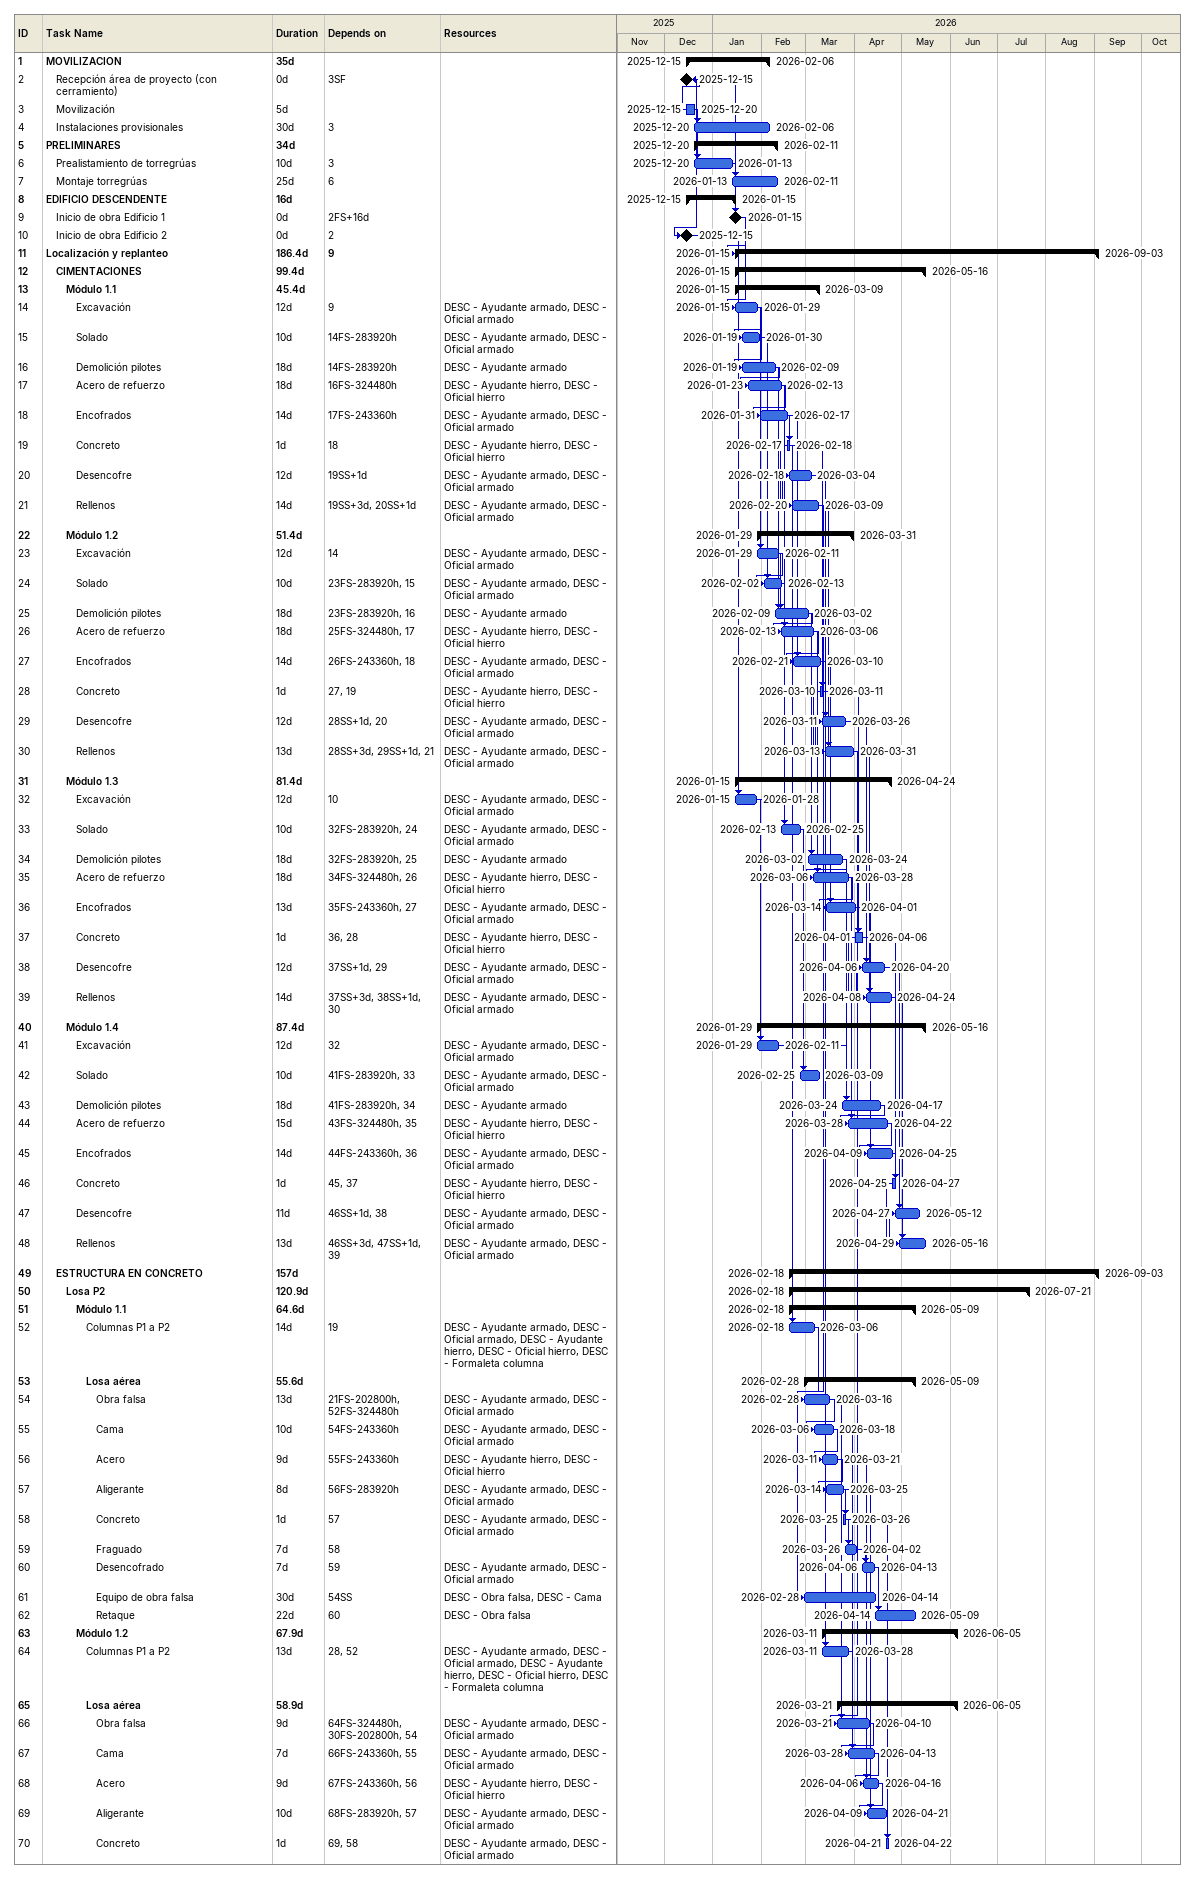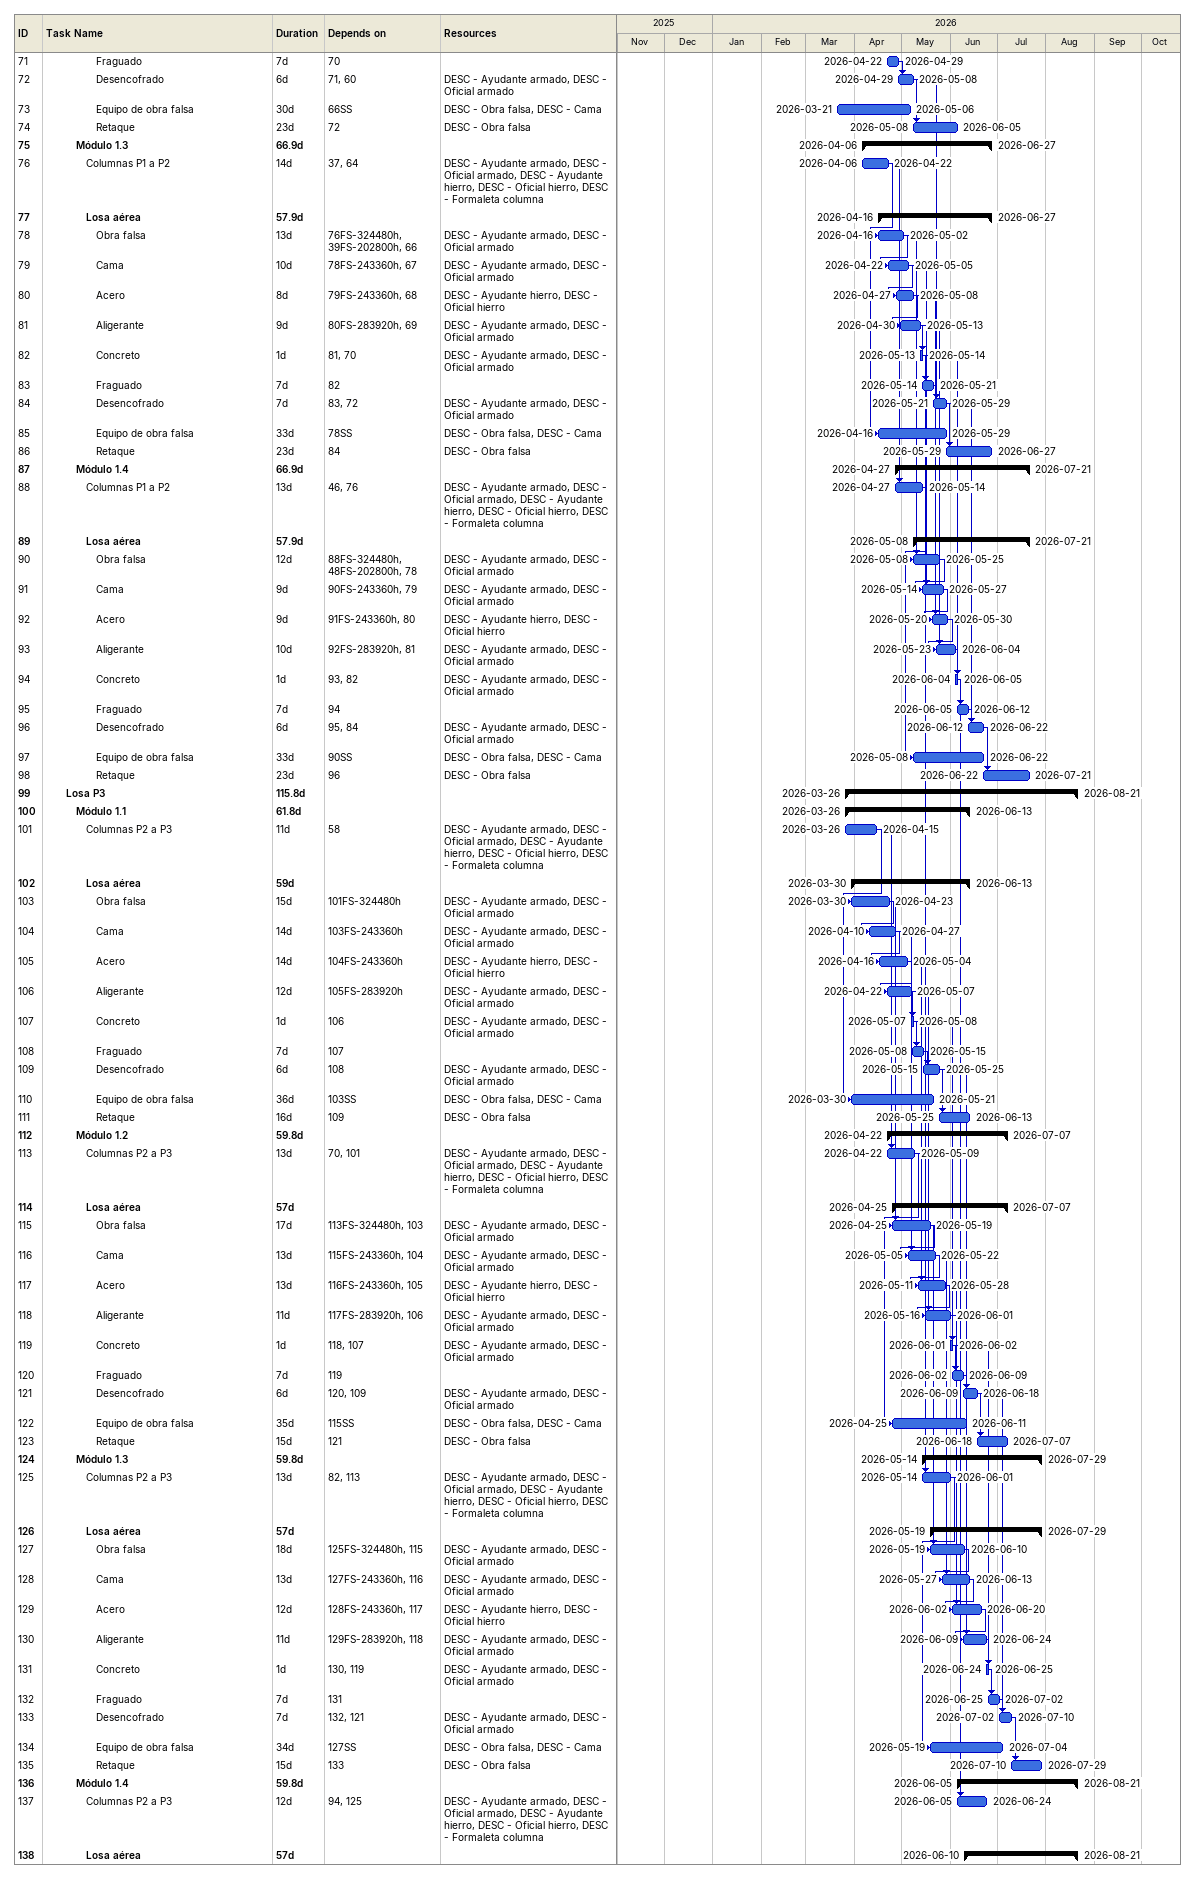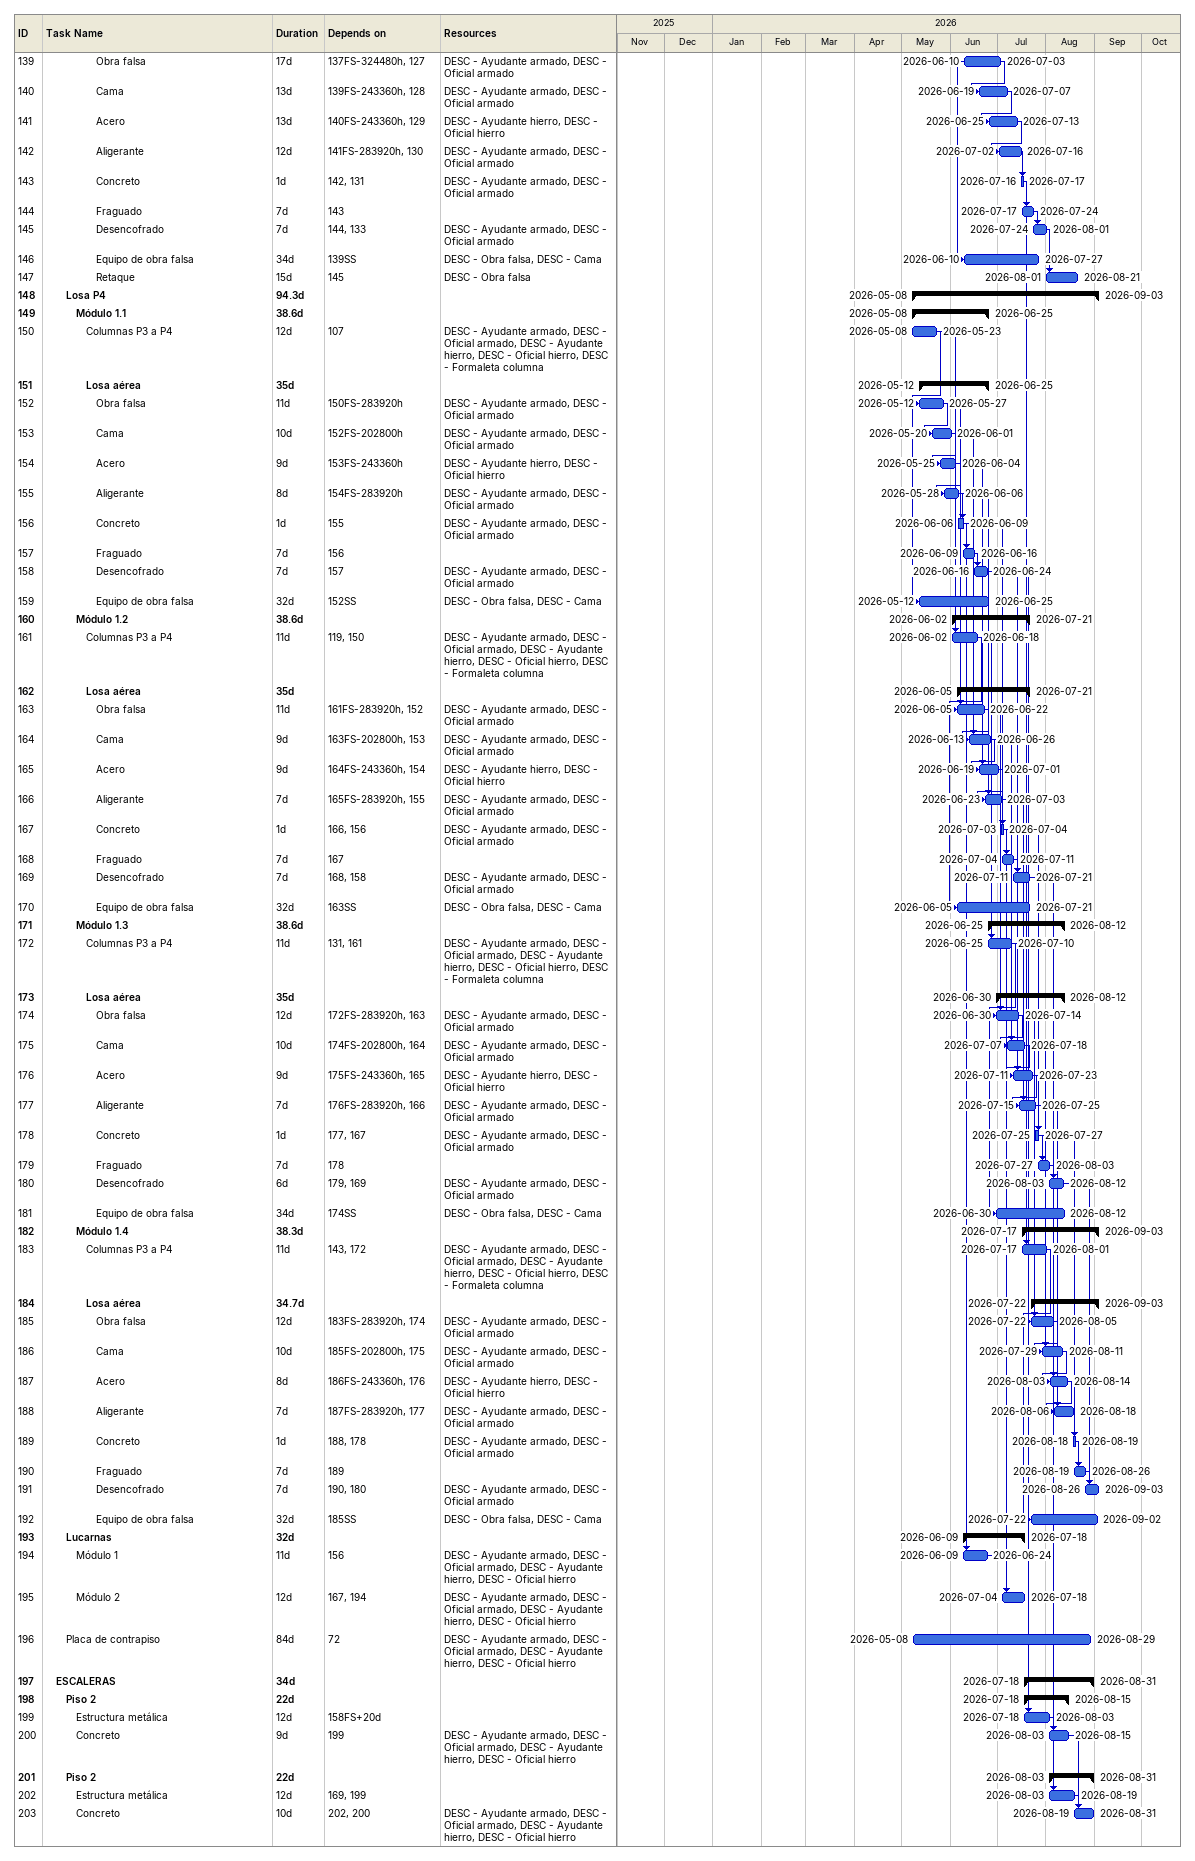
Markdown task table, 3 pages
| ID | Level | Task | Duration | Start | Finish | Predecessors | Resources |
|---|---|---|---|---|---|---|---|
| 1 | 1 | **MOVILIZACION** | 35d | 2025-12-15 | 2026-02-06 |  |  |
| 2 | 2 | Recepción área de proyecto (con cerramiento) | 0d | 2025-12-15 | 2025-12-15 | 3SF |  |
| 3 | 2 | Movilización | 5d | 2025-12-15 | 2025-12-20 |  |  |
| 4 | 2 | Instalaciones provisionales | 30d | 2025-12-20 | 2026-02-06 | 3 |  |
| 5 | 1 | **PRELIMINARES** | 34d | 2025-12-20 | 2026-02-11 |  |  |
| 6 | 2 | Prealistamiento de torregrúas | 10d | 2025-12-20 | 2026-01-13 | 3 |  |
| 7 | 2 | Montaje torregrúas | 25d | 2026-01-13 | 2026-02-11 | 6 |  |
| 8 | 1 | **EDIFICIO DESCENDENTE** | 16d | 2025-12-15 | 2026-01-15 |  |  |
| 9 | 2 | Inicio de obra Edificio 1 | 0d | 2026-01-15 | 2026-01-15 | 2FS+16d |  |
| 10 | 2 | Inicio de obra Edificio 2 | 0d | 2025-12-15 | 2025-12-15 | 2 |  |
| 11 | 1 | **Localización y replanteo** | 186.4d | 2026-01-15 | 2026-09-03 | 9 |  |
| 12 | 2 | **CIMENTACIONES** | 99.4d | 2026-01-15 | 2026-05-16 |  |  |
| 13 | 3 | **Módulo 1.1** | 45.4d | 2026-01-15 | 2026-03-09 |  |  |
| 14 | 4 | Excavación | 12d | 2026-01-15 | 2026-01-29 | 9 | DESC - Ayudante armado, DESC - Oficial armado |
| 15 | 4 | Solado | 10d | 2026-01-19 | 2026-01-30 | 14FS-283920h | DESC - Ayudante armado, DESC - Oficial armado |
| 16 | 4 | Demolición pilotes | 18d | 2026-01-19 | 2026-02-09 | 14FS-283920h | DESC - Ayudante armado |
| 17 | 4 | Acero de refuerzo | 18d | 2026-01-23 | 2026-02-13 | 16FS-324480h | DESC - Ayudante hierro, DESC - Oficial hierro |
| 18 | 4 | Encofrados | 14d | 2026-01-31 | 2026-02-17 | 17FS-243360h | DESC - Ayudante armado, DESC - Oficial armado |
| 19 | 4 | Concreto | 1d | 2026-02-17 | 2026-02-18 | 18 | DESC - Ayudante hierro, DESC - Oficial hierro |
| 20 | 4 | Desencofre | 12d | 2026-02-18 | 2026-03-04 | 19SS+1d | DESC - Ayudante armado, DESC - Oficial armado |
| 21 | 4 | Rellenos | 14d | 2026-02-20 | 2026-03-09 | 19SS+3d, 20SS+1d | DESC - Ayudante armado, DESC - Oficial armado |
| 22 | 3 | **Módulo 1.2** | 51.4d | 2026-01-29 | 2026-03-31 |  |  |
| 23 | 4 | Excavación | 12d | 2026-01-29 | 2026-02-11 | 14 | DESC - Ayudante armado, DESC - Oficial armado |
| 24 | 4 | Solado | 10d | 2026-02-02 | 2026-02-13 | 23FS-283920h, 15 | DESC - Ayudante armado, DESC - Oficial armado |
| 25 | 4 | Demolición pilotes | 18d | 2026-02-09 | 2026-03-02 | 23FS-283920h, 16 | DESC - Ayudante armado |
| 26 | 4 | Acero de refuerzo | 18d | 2026-02-13 | 2026-03-06 | 25FS-324480h, 17 | DESC - Ayudante hierro, DESC - Oficial hierro |
| 27 | 4 | Encofrados | 14d | 2026-02-21 | 2026-03-10 | 26FS-243360h, 18 | DESC - Ayudante armado, DESC - Oficial armado |
| 28 | 4 | Concreto | 1d | 2026-03-10 | 2026-03-11 | 27, 19 | DESC - Ayudante hierro, DESC - Oficial hierro |
| 29 | 4 | Desencofre | 12d | 2026-03-11 | 2026-03-26 | 28SS+1d, 20 | DESC - Ayudante armado, DESC - Oficial armado |
| 30 | 4 | Rellenos | 13d | 2026-03-13 | 2026-03-31 | 28SS+3d, 29SS+1d, 21 | DESC - Ayudante armado, DESC - Oficial armado |
| 31 | 3 | **Módulo 1.3** | 81.4d | 2026-01-15 | 2026-04-24 |  |  |
| 32 | 4 | Excavación | 12d | 2026-01-15 | 2026-01-28 | 10 | DESC - Ayudante armado, DESC - Oficial armado |
| 33 | 4 | Solado | 10d | 2026-02-13 | 2026-02-25 | 32FS-283920h, 24 | DESC - Ayudante armado, DESC - Oficial armado |
| 34 | 4 | Demolición pilotes | 18d | 2026-03-02 | 2026-03-24 | 32FS-283920h, 25 | DESC - Ayudante armado |
| 35 | 4 | Acero de refuerzo | 18d | 2026-03-06 | 2026-03-28 | 34FS-324480h, 26 | DESC - Ayudante hierro, DESC - Oficial hierro |
| 36 | 4 | Encofrados | 13d | 2026-03-14 | 2026-04-01 | 35FS-243360h, 27 | DESC - Ayudante armado, DESC - Oficial armado |
| 37 | 4 | Concreto | 1d | 2026-04-01 | 2026-04-06 | 36, 28 | DESC - Ayudante hierro, DESC - Oficial hierro |
| 38 | 4 | Desencofre | 12d | 2026-04-06 | 2026-04-20 | 37SS+1d, 29 | DESC - Ayudante armado, DESC - Oficial armado |
| 39 | 4 | Rellenos | 14d | 2026-04-08 | 2026-04-24 | 37SS+3d, 38SS+1d, 30 | DESC - Ayudante armado, DESC - Oficial armado |
| 40 | 3 | **Módulo 1.4** | 87.4d | 2026-01-29 | 2026-05-16 |  |  |
| 41 | 4 | Excavación | 12d | 2026-01-29 | 2026-02-11 | 32 | DESC - Ayudante armado, DESC - Oficial armado |
| 42 | 4 | Solado | 10d | 2026-02-25 | 2026-03-09 | 41FS-283920h, 33 | DESC - Ayudante armado, DESC - Oficial armado |
| 43 | 4 | Demolición pilotes | 18d | 2026-03-24 | 2026-04-17 | 41FS-283920h, 34 | DESC - Ayudante armado |
| 44 | 4 | Acero de refuerzo | 15d | 2026-03-28 | 2026-04-22 | 43FS-324480h, 35 | DESC - Ayudante hierro, DESC - Oficial hierro |
| 45 | 4 | Encofrados | 14d | 2026-04-09 | 2026-04-25 | 44FS-243360h, 36 | DESC - Ayudante armado, DESC - Oficial armado |
| 46 | 4 | Concreto | 1d | 2026-04-25 | 2026-04-27 | 45, 37 | DESC - Ayudante hierro, DESC - Oficial hierro |
| 47 | 4 | Desencofre | 11d | 2026-04-27 | 2026-05-12 | 46SS+1d, 38 | DESC - Ayudante armado, DESC - Oficial armado |
| 48 | 4 | Rellenos | 13d | 2026-04-29 | 2026-05-16 | 46SS+3d, 47SS+1d, 39 | DESC - Ayudante armado, DESC - Oficial armado |
| 49 | 2 | **ESTRUCTURA EN CONCRETO** | 157d | 2026-02-18 | 2026-09-03 |  |  |
| 50 | 3 | **Losa P2** | 120.9d | 2026-02-18 | 2026-07-21 |  |  |
| 51 | 4 | **Módulo 1.1** | 64.6d | 2026-02-18 | 2026-05-09 |  |  |
| 52 | 5 | Columnas P1 a P2 | 14d | 2026-02-18 | 2026-03-06 | 19 | DESC - Ayudante armado, DESC - Oficial armado, DESC - Ayudante hierro, DESC - Oficial hierro, DESC - Formaleta columna |
| 53 | 5 | **Losa aérea** | 55.6d | 2026-02-28 | 2026-05-09 |  |  |
| 54 | 6 | Obra falsa | 13d | 2026-02-28 | 2026-03-16 | 21FS-202800h, 52FS-324480h | DESC - Ayudante armado, DESC - Oficial armado |
| 55 | 6 | Cama | 10d | 2026-03-06 | 2026-03-18 | 54FS-243360h | DESC - Ayudante armado, DESC - Oficial armado |
| 56 | 6 | Acero | 9d | 2026-03-11 | 2026-03-21 | 55FS-243360h | DESC - Ayudante hierro, DESC - Oficial hierro |
| 57 | 6 | Aligerante | 8d | 2026-03-14 | 2026-03-25 | 56FS-283920h | DESC - Ayudante armado, DESC - Oficial armado |
| 58 | 6 | Concreto | 1d | 2026-03-25 | 2026-03-26 | 57 | DESC - Ayudante armado, DESC - Oficial armado |
| 59 | 6 | Fraguado | 7d | 2026-03-26 | 2026-04-02 | 58 |  |
| 60 | 6 | Desencofrado | 7d | 2026-04-06 | 2026-04-13 | 59 | DESC - Ayudante armado, DESC - Oficial armado |
| 61 | 6 | Equipo de obra falsa | 30d | 2026-02-28 | 2026-04-14 | 54SS | DESC - Obra falsa, DESC - Cama |
| 62 | 6 | Retaque | 22d | 2026-04-14 | 2026-05-09 | 60 | DESC - Obra falsa |
| 63 | 4 | **Módulo 1.2** | 67.9d | 2026-03-11 | 2026-06-05 |  |  |
| 64 | 5 | Columnas P1 a P2 | 13d | 2026-03-11 | 2026-03-28 | 28, 52 | DESC - Ayudante armado, DESC - Oficial armado, DESC - Ayudante hierro, DESC - Oficial hierro, DESC - Formaleta columna |
| 65 | 5 | **Losa aérea** | 58.9d | 2026-03-21 | 2026-06-05 |  |  |
| 66 | 6 | Obra falsa | 9d | 2026-03-21 | 2026-04-10 | 64FS-324480h, 30FS-202800h, 54 | DESC - Ayudante armado, DESC - Oficial armado |
| 67 | 6 | Cama | 7d | 2026-03-28 | 2026-04-13 | 66FS-243360h, 55 | DESC - Ayudante armado, DESC - Oficial armado |
| 68 | 6 | Acero | 9d | 2026-04-06 | 2026-04-16 | 67FS-243360h, 56 | DESC - Ayudante hierro, DESC - Oficial hierro |
| 69 | 6 | Aligerante | 10d | 2026-04-09 | 2026-04-21 | 68FS-283920h, 57 | DESC - Ayudante armado, DESC - Oficial armado |
| 70 | 6 | Concreto | 1d | 2026-04-21 | 2026-04-22 | 69, 58 | DESC - Ayudante armado, DESC - Oficial armado |
| 71 | 6 | Fraguado | 7d | 2026-04-22 | 2026-04-29 | 70 |  |
| 72 | 6 | Desencofrado | 6d | 2026-04-29 | 2026-05-08 | 71, 60 | DESC - Ayudante armado, DESC - Oficial armado |
| 73 | 6 | Equipo de obra falsa | 30d | 2026-03-21 | 2026-05-06 | 66SS | DESC - Obra falsa, DESC - Cama |
| 74 | 6 | Retaque | 23d | 2026-05-08 | 2026-06-05 | 72 | DESC - Obra falsa |
| 75 | 4 | **Módulo 1.3** | 66.9d | 2026-04-06 | 2026-06-27 |  |  |
| 76 | 5 | Columnas P1 a P2 | 14d | 2026-04-06 | 2026-04-22 | 37, 64 | DESC - Ayudante armado, DESC - Oficial armado, DESC - Ayudante hierro, DESC - Oficial hierro, DESC - Formaleta columna |
| 77 | 5 | **Losa aérea** | 57.9d | 2026-04-16 | 2026-06-27 |  |  |
| 78 | 6 | Obra falsa | 13d | 2026-04-16 | 2026-05-02 | 76FS-324480h, 39FS-202800h, 66 | DESC - Ayudante armado, DESC - Oficial armado |
| 79 | 6 | Cama | 10d | 2026-04-22 | 2026-05-05 | 78FS-243360h, 67 | DESC - Ayudante armado, DESC - Oficial armado |
| 80 | 6 | Acero | 8d | 2026-04-27 | 2026-05-08 | 79FS-243360h, 68 | DESC - Ayudante hierro, DESC - Oficial hierro |
| 81 | 6 | Aligerante | 9d | 2026-04-30 | 2026-05-13 | 80FS-283920h, 69 | DESC - Ayudante armado, DESC - Oficial armado |
| 82 | 6 | Concreto | 1d | 2026-05-13 | 2026-05-14 | 81, 70 | DESC - Ayudante armado, DESC - Oficial armado |
| 83 | 6 | Fraguado | 7d | 2026-05-14 | 2026-05-21 | 82 |  |
| 84 | 6 | Desencofrado | 7d | 2026-05-21 | 2026-05-29 | 83, 72 | DESC - Ayudante armado, DESC - Oficial armado |
| 85 | 6 | Equipo de obra falsa | 33d | 2026-04-16 | 2026-05-29 | 78SS | DESC - Obra falsa, DESC - Cama |
| 86 | 6 | Retaque | 23d | 2026-05-29 | 2026-06-27 | 84 | DESC - Obra falsa |
| 87 | 4 | **Módulo 1.4** | 66.9d | 2026-04-27 | 2026-07-21 |  |  |
| 88 | 5 | Columnas P1 a P2 | 13d | 2026-04-27 | 2026-05-14 | 46, 76 | DESC - Ayudante armado, DESC - Oficial armado, DESC - Ayudante hierro, DESC - Oficial hierro, DESC - Formaleta columna |
| 89 | 5 | **Losa aérea** | 57.9d | 2026-05-08 | 2026-07-21 |  |  |
| 90 | 6 | Obra falsa | 12d | 2026-05-08 | 2026-05-25 | 88FS-324480h, 48FS-202800h, 78 | DESC - Ayudante armado, DESC - Oficial armado |
| 91 | 6 | Cama | 9d | 2026-05-14 | 2026-05-27 | 90FS-243360h, 79 | DESC - Ayudante armado, DESC - Oficial armado |
| 92 | 6 | Acero | 9d | 2026-05-20 | 2026-05-30 | 91FS-243360h, 80 | DESC - Ayudante hierro, DESC - Oficial hierro |
| 93 | 6 | Aligerante | 10d | 2026-05-23 | 2026-06-04 | 92FS-283920h, 81 | DESC - Ayudante armado, DESC - Oficial armado |
| 94 | 6 | Concreto | 1d | 2026-06-04 | 2026-06-05 | 93, 82 | DESC - Ayudante armado, DESC - Oficial armado |
| 95 | 6 | Fraguado | 7d | 2026-06-05 | 2026-06-12 | 94 |  |
| 96 | 6 | Desencofrado | 6d | 2026-06-12 | 2026-06-22 | 95, 84 | DESC - Ayudante armado, DESC - Oficial armado |
| 97 | 6 | Equipo de obra falsa | 33d | 2026-05-08 | 2026-06-22 | 90SS | DESC - Obra falsa, DESC - Cama |
| 98 | 6 | Retaque | 23d | 2026-06-22 | 2026-07-21 | 96 | DESC - Obra falsa |
| 99 | 3 | **Losa P3** | 115.8d | 2026-03-26 | 2026-08-21 |  |  |
| 100 | 4 | **Módulo 1.1** | 61.8d | 2026-03-26 | 2026-06-13 |  |  |
| 101 | 5 | Columnas P2 a P3 | 11d | 2026-03-26 | 2026-04-15 | 58 | DESC - Ayudante armado, DESC - Oficial armado, DESC - Ayudante hierro, DESC - Oficial hierro, DESC - Formaleta columna |
| 102 | 5 | **Losa aérea** | 59d | 2026-03-30 | 2026-06-13 |  |  |
| 103 | 6 | Obra falsa | 15d | 2026-03-30 | 2026-04-23 | 101FS-324480h | DESC - Ayudante armado, DESC - Oficial armado |
| 104 | 6 | Cama | 14d | 2026-04-10 | 2026-04-27 | 103FS-243360h | DESC - Ayudante armado, DESC - Oficial armado |
| 105 | 6 | Acero | 14d | 2026-04-16 | 2026-05-04 | 104FS-243360h | DESC - Ayudante hierro, DESC - Oficial hierro |
| 106 | 6 | Aligerante | 12d | 2026-04-22 | 2026-05-07 | 105FS-283920h | DESC - Ayudante armado, DESC - Oficial armado |
| 107 | 6 | Concreto | 1d | 2026-05-07 | 2026-05-08 | 106 | DESC - Ayudante armado, DESC - Oficial armado |
| 108 | 6 | Fraguado | 7d | 2026-05-08 | 2026-05-15 | 107 |  |
| 109 | 6 | Desencofrado | 6d | 2026-05-15 | 2026-05-25 | 108 | DESC - Ayudante armado, DESC - Oficial armado |
| 110 | 6 | Equipo de obra falsa | 36d | 2026-03-30 | 2026-05-21 | 103SS | DESC - Obra falsa, DESC - Cama |
| 111 | 6 | Retaque | 16d | 2026-05-25 | 2026-06-13 | 109 | DESC - Obra falsa |
| 112 | 4 | **Módulo 1.2** | 59.8d | 2026-04-22 | 2026-07-07 |  |  |
| 113 | 5 | Columnas P2 a P3 | 13d | 2026-04-22 | 2026-05-09 | 70, 101 | DESC - Ayudante armado, DESC - Oficial armado, DESC - Ayudante hierro, DESC - Oficial hierro, DESC - Formaleta columna |
| 114 | 5 | **Losa aérea** | 57d | 2026-04-25 | 2026-07-07 |  |  |
| 115 | 6 | Obra falsa | 17d | 2026-04-25 | 2026-05-19 | 113FS-324480h, 103 | DESC - Ayudante armado, DESC - Oficial armado |
| 116 | 6 | Cama | 13d | 2026-05-05 | 2026-05-22 | 115FS-243360h, 104 | DESC - Ayudante armado, DESC - Oficial armado |
| 117 | 6 | Acero | 13d | 2026-05-11 | 2026-05-28 | 116FS-243360h, 105 | DESC - Ayudante hierro, DESC - Oficial hierro |
| 118 | 6 | Aligerante | 11d | 2026-05-16 | 2026-06-01 | 117FS-283920h, 106 | DESC - Ayudante armado, DESC - Oficial armado |
| 119 | 6 | Concreto | 1d | 2026-06-01 | 2026-06-02 | 118, 107 | DESC - Ayudante armado, DESC - Oficial armado |
| 120 | 6 | Fraguado | 7d | 2026-06-02 | 2026-06-09 | 119 |  |
| 121 | 6 | Desencofrado | 6d | 2026-06-09 | 2026-06-18 | 120, 109 | DESC - Ayudante armado, DESC - Oficial armado |
| 122 | 6 | Equipo de obra falsa | 35d | 2026-04-25 | 2026-06-11 | 115SS | DESC - Obra falsa, DESC - Cama |
| 123 | 6 | Retaque | 15d | 2026-06-18 | 2026-07-07 | 121 | DESC - Obra falsa |
| 124 | 4 | **Módulo 1.3** | 59.8d | 2026-05-14 | 2026-07-29 |  |  |
| 125 | 5 | Columnas P2 a P3 | 13d | 2026-05-14 | 2026-06-01 | 82, 113 | DESC - Ayudante armado, DESC - Oficial armado, DESC - Ayudante hierro, DESC - Oficial hierro, DESC - Formaleta columna |
| 126 | 5 | **Losa aérea** | 57d | 2026-05-19 | 2026-07-29 |  |  |
| 127 | 6 | Obra falsa | 18d | 2026-05-19 | 2026-06-10 | 125FS-324480h, 115 | DESC - Ayudante armado, DESC - Oficial armado |
| 128 | 6 | Cama | 13d | 2026-05-27 | 2026-06-13 | 127FS-243360h, 116 | DESC - Ayudante armado, DESC - Oficial armado |
| 129 | 6 | Acero | 12d | 2026-06-02 | 2026-06-20 | 128FS-243360h, 117 | DESC - Ayudante hierro, DESC - Oficial hierro |
| 130 | 6 | Aligerante | 11d | 2026-06-09 | 2026-06-24 | 129FS-283920h, 118 | DESC - Ayudante armado, DESC - Oficial armado |
| 131 | 6 | Concreto | 1d | 2026-06-24 | 2026-06-25 | 130, 119 | DESC - Ayudante armado, DESC - Oficial armado |
| 132 | 6 | Fraguado | 7d | 2026-06-25 | 2026-07-02 | 131 |  |
| 133 | 6 | Desencofrado | 7d | 2026-07-02 | 2026-07-10 | 132, 121 | DESC - Ayudante armado, DESC - Oficial armado |
| 134 | 6 | Equipo de obra falsa | 34d | 2026-05-19 | 2026-07-04 | 127SS | DESC - Obra falsa, DESC - Cama |
| 135 | 6 | Retaque | 15d | 2026-07-10 | 2026-07-29 | 133 | DESC - Obra falsa |
| 136 | 4 | **Módulo 1.4** | 59.8d | 2026-06-05 | 2026-08-21 |  |  |
| 137 | 5 | Columnas P2 a P3 | 12d | 2026-06-05 | 2026-06-24 | 94, 125 | DESC - Ayudante armado, DESC - Oficial armado, DESC - Ayudante hierro, DESC - Oficial hierro, DESC - Formaleta columna |
| 138 | 5 | **Losa aérea** | 57d | 2026-06-10 | 2026-08-21 |  |  |
| 139 | 6 | Obra falsa | 17d | 2026-06-10 | 2026-07-03 | 137FS-324480h, 127 | DESC - Ayudante armado, DESC - Oficial armado |
| 140 | 6 | Cama | 13d | 2026-06-19 | 2026-07-07 | 139FS-243360h, 128 | DESC - Ayudante armado, DESC - Oficial armado |
| 141 | 6 | Acero | 13d | 2026-06-25 | 2026-07-13 | 140FS-243360h, 129 | DESC - Ayudante hierro, DESC - Oficial hierro |
| 142 | 6 | Aligerante | 12d | 2026-07-02 | 2026-07-16 | 141FS-283920h, 130 | DESC - Ayudante armado, DESC - Oficial armado |
| 143 | 6 | Concreto | 1d | 2026-07-16 | 2026-07-17 | 142, 131 | DESC - Ayudante armado, DESC - Oficial armado |
| 144 | 6 | Fraguado | 7d | 2026-07-17 | 2026-07-24 | 143 |  |
| 145 | 6 | Desencofrado | 7d | 2026-07-24 | 2026-08-01 | 144, 133 | DESC - Ayudante armado, DESC - Oficial armado |
| 146 | 6 | Equipo de obra falsa | 34d | 2026-06-10 | 2026-07-27 | 139SS | DESC - Obra falsa, DESC - Cama |
| 147 | 6 | Retaque | 15d | 2026-08-01 | 2026-08-21 | 145 | DESC - Obra falsa |
| 148 | 3 | **Losa P4** | 94.3d | 2026-05-08 | 2026-09-03 |  |  |
| 149 | 4 | **Módulo 1.1** | 38.6d | 2026-05-08 | 2026-06-25 |  |  |
| 150 | 5 | Columnas P3 a P4 | 12d | 2026-05-08 | 2026-05-23 | 107 | DESC - Ayudante armado, DESC - Oficial armado, DESC - Ayudante hierro, DESC - Oficial hierro, DESC - Formaleta columna |
| 151 | 5 | **Losa aérea** | 35d | 2026-05-12 | 2026-06-25 |  |  |
| 152 | 6 | Obra falsa | 11d | 2026-05-12 | 2026-05-27 | 150FS-283920h | DESC - Ayudante armado, DESC - Oficial armado |
| 153 | 6 | Cama | 10d | 2026-05-20 | 2026-06-01 | 152FS-202800h | DESC - Ayudante armado, DESC - Oficial armado |
| 154 | 6 | Acero | 9d | 2026-05-25 | 2026-06-04 | 153FS-243360h | DESC - Ayudante hierro, DESC - Oficial hierro |
| 155 | 6 | Aligerante | 8d | 2026-05-28 | 2026-06-06 | 154FS-283920h | DESC - Ayudante armado, DESC - Oficial armado |
| 156 | 6 | Concreto | 1d | 2026-06-06 | 2026-06-09 | 155 | DESC - Ayudante armado, DESC - Oficial armado |
| 157 | 6 | Fraguado | 7d | 2026-06-09 | 2026-06-16 | 156 |  |
| 158 | 6 | Desencofrado | 7d | 2026-06-16 | 2026-06-24 | 157 | DESC - Ayudante armado, DESC - Oficial armado |
| 159 | 6 | Equipo de obra falsa | 32d | 2026-05-12 | 2026-06-25 | 152SS | DESC - Obra falsa, DESC - Cama |
| 160 | 4 | **Módulo 1.2** | 38.6d | 2026-06-02 | 2026-07-21 |  |  |
| 161 | 5 | Columnas P3 a P4 | 11d | 2026-06-02 | 2026-06-18 | 119, 150 | DESC - Ayudante armado, DESC - Oficial armado, DESC - Ayudante hierro, DESC - Oficial hierro, DESC - Formaleta columna |
| 162 | 5 | **Losa aérea** | 35d | 2026-06-05 | 2026-07-21 |  |  |
| 163 | 6 | Obra falsa | 11d | 2026-06-05 | 2026-06-22 | 161FS-283920h, 152 | DESC - Ayudante armado, DESC - Oficial armado |
| 164 | 6 | Cama | 9d | 2026-06-13 | 2026-06-26 | 163FS-202800h, 153 | DESC - Ayudante armado, DESC - Oficial armado |
| 165 | 6 | Acero | 9d | 2026-06-19 | 2026-07-01 | 164FS-243360h, 154 | DESC - Ayudante hierro, DESC - Oficial hierro |
| 166 | 6 | Aligerante | 7d | 2026-06-23 | 2026-07-03 | 165FS-283920h, 155 | DESC - Ayudante armado, DESC - Oficial armado |
| 167 | 6 | Concreto | 1d | 2026-07-03 | 2026-07-04 | 166, 156 | DESC - Ayudante armado, DESC - Oficial armado |
| 168 | 6 | Fraguado | 7d | 2026-07-04 | 2026-07-11 | 167 |  |
| 169 | 6 | Desencofrado | 7d | 2026-07-11 | 2026-07-21 | 168, 158 | DESC - Ayudante armado, DESC - Oficial armado |
| 170 | 6 | Equipo de obra falsa | 32d | 2026-06-05 | 2026-07-21 | 163SS | DESC - Obra falsa, DESC - Cama |
| 171 | 4 | **Módulo 1.3** | 38.6d | 2026-06-25 | 2026-08-12 |  |  |
| 172 | 5 | Columnas P3 a P4 | 11d | 2026-06-25 | 2026-07-10 | 131, 161 | DESC - Ayudante armado, DESC - Oficial armado, DESC - Ayudante hierro, DESC - Oficial hierro, DESC - Formaleta columna |
| 173 | 5 | **Losa aérea** | 35d | 2026-06-30 | 2026-08-12 |  |  |
| 174 | 6 | Obra falsa | 12d | 2026-06-30 | 2026-07-14 | 172FS-283920h, 163 | DESC - Ayudante armado, DESC - Oficial armado |
| 175 | 6 | Cama | 10d | 2026-07-07 | 2026-07-18 | 174FS-202800h, 164 | DESC - Ayudante armado, DESC - Oficial armado |
| 176 | 6 | Acero | 9d | 2026-07-11 | 2026-07-23 | 175FS-243360h, 165 | DESC - Ayudante hierro, DESC - Oficial hierro |
| 177 | 6 | Aligerante | 7d | 2026-07-15 | 2026-07-25 | 176FS-283920h, 166 | DESC - Ayudante armado, DESC - Oficial armado |
| 178 | 6 | Concreto | 1d | 2026-07-25 | 2026-07-27 | 177, 167 | DESC - Ayudante armado, DESC - Oficial armado |
| 179 | 6 | Fraguado | 7d | 2026-07-27 | 2026-08-03 | 178 |  |
| 180 | 6 | Desencofrado | 6d | 2026-08-03 | 2026-08-12 | 179, 169 | DESC - Ayudante armado, DESC - Oficial armado |
| 181 | 6 | Equipo de obra falsa | 34d | 2026-06-30 | 2026-08-12 | 174SS | DESC - Obra falsa, DESC - Cama |
| 182 | 4 | **Módulo 1.4** | 38.3d | 2026-07-17 | 2026-09-03 |  |  |
| 183 | 5 | Columnas P3 a P4 | 11d | 2026-07-17 | 2026-08-01 | 143, 172 | DESC - Ayudante armado, DESC - Oficial armado, DESC - Ayudante hierro, DESC - Oficial hierro, DESC - Formaleta columna |
| 184 | 5 | **Losa aérea** | 34.7d | 2026-07-22 | 2026-09-03 |  |  |
| 185 | 6 | Obra falsa | 12d | 2026-07-22 | 2026-08-05 | 183FS-283920h, 174 | DESC - Ayudante armado, DESC - Oficial armado |
| 186 | 6 | Cama | 10d | 2026-07-29 | 2026-08-11 | 185FS-202800h, 175 | DESC - Ayudante armado, DESC - Oficial armado |
| 187 | 6 | Acero | 8d | 2026-08-03 | 2026-08-14 | 186FS-243360h, 176 | DESC - Ayudante hierro, DESC - Oficial hierro |
| 188 | 6 | Aligerante | 7d | 2026-08-06 | 2026-08-18 | 187FS-283920h, 177 | DESC - Ayudante armado, DESC - Oficial armado |
| 189 | 6 | Concreto | 1d | 2026-08-18 | 2026-08-19 | 188, 178 | DESC - Ayudante armado, DESC - Oficial armado |
| 190 | 6 | Fraguado | 7d | 2026-08-19 | 2026-08-26 | 189 |  |
| 191 | 6 | Desencofrado | 7d | 2026-08-26 | 2026-09-03 | 190, 180 | DESC - Ayudante armado, DESC - Oficial armado |
| 192 | 6 | Equipo de obra falsa | 32d | 2026-07-22 | 2026-09-02 | 185SS | DESC - Obra falsa, DESC - Cama |
| 193 | 3 | **Lucarnas** | 32d | 2026-06-09 | 2026-07-18 |  |  |
| 194 | 4 | Módulo 1 | 11d | 2026-06-09 | 2026-06-24 | 156 | DESC - Ayudante armado, DESC - Oficial armado, DESC - Ayudante hierro, DESC - Oficial hierro |
| 195 | 4 | Módulo 2 | 12d | 2026-07-04 | 2026-07-18 | 167, 194 | DESC - Ayudante armado, DESC - Oficial armado, DESC - Ayudante hierro, DESC - Oficial hierro |
| 196 | 3 | Placa de contrapiso | 84d | 2026-05-08 | 2026-08-29 | 72 | DESC - Ayudante armado, DESC - Oficial armado, DESC - Ayudante hierro, DESC - Oficial hierro |
| 197 | 2 | **ESCALERAS** | 34d | 2026-07-18 | 2026-08-31 |  |  |
| 198 | 3 | **Piso 2** | 22d | 2026-07-18 | 2026-08-15 |  |  |
| 199 | 4 | Estructura metálica | 12d | 2026-07-18 | 2026-08-03 | 158FS+20d |  |
| 200 | 4 | Concreto | 9d | 2026-08-03 | 2026-08-15 | 199 | DESC - Ayudante armado, DESC - Oficial armado, DESC - Ayudante hierro, DESC - Oficial hierro |
| 201 | 3 | **Piso 2** | 22d | 2026-08-03 | 2026-08-31 |  |  |
| 202 | 4 | Estructura metálica | 12d | 2026-08-03 | 2026-08-19 | 169, 199 |  |
| 203 | 4 | Concreto | 10d | 2026-08-19 | 2026-08-31 | 202, 200 | DESC - Ayudante armado, DESC - Oficial armado, DESC - Ayudante hierro, DESC - Oficial hierro |
